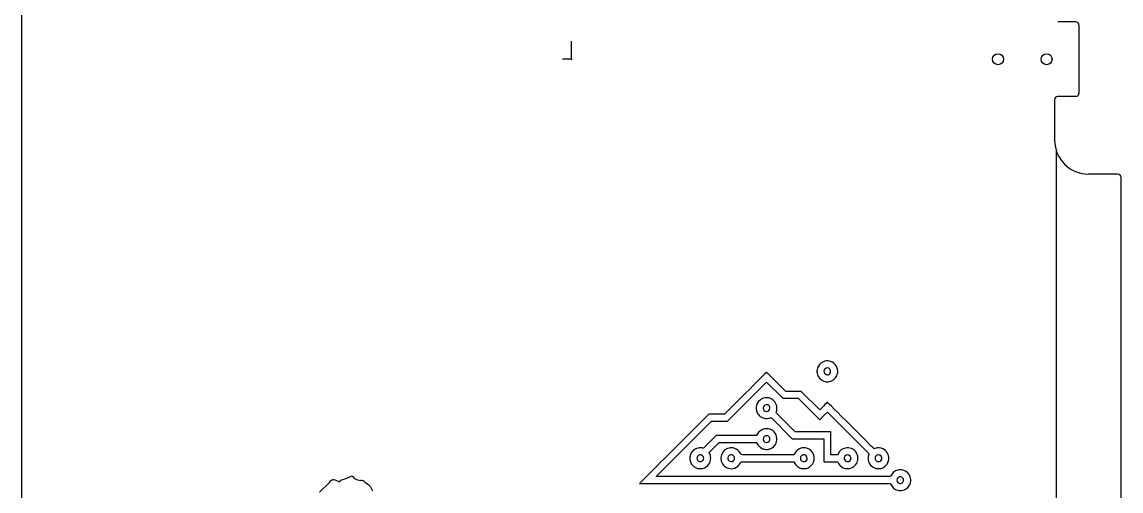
# Model space of a CAD drawing. Header units: millimetres. Extents: x -510 to 170, y -356 to 356.
# Drawn here: x -169.8 to 169.8, y -133.4 to 11.5 of the extents above; entities that cross this region are included whole.
import ezdxf

# ---------------------------------------------------------------- set-up
doc = ezdxf.new("R2010")
doc.units = ezdxf.units.MM
doc.header["$PDSIZE"] = -1

msp = doc.modelspace()

# ---------------------------------------------------------------- linework, layer by layer
at = {"color": 7, "linetype": 'Continuous', "lineweight": 25}
for p, q in [((-169.75, -350.5), (-169.75, 350.5)), ((155.75, 11.5), (150.25, 11.5)), ((156.75, 10.5), (156.75, -10.5)), ((149.25, -12.5), (149.25, -25)), ((155.75, -11.5), (150.25, -11.5)), ((149.75, -28.2), (149.75, -216.3)), ((168.75, -35.5), (159.75, -35.5)), ((169.75, -208), (169.75, -36.5)), ((48.16, -111.83), (60.25, -99.73)), ((60.25, -99.73), (65.24, -104.72)), ((66.18, -102.59), (63.22, -99.63)), ((53.74, -103.17), (47.25, -109.66)), ((65.24, -104.72), (70.03, -104.72)), ((70.98, -102.59), (66.18, -102.59)), ((70.03, -104.72), (76.67, -111.36)), ((76.67, -108.28), (70.98, -102.59)), ((77.83, -107.11), (76.67, -108.28)), ((26.18, -128.91), (43.26, -111.83)), ((42.39, -109.66), (31.69, -120.34)), ((47.25, -109.66), (42.39, -109.66)), ((43.26, -111.83), (48.16, -111.83)), ((61.37, -110.76), (61.63, -110.67)), ((61.63, -110.67), (68.18, -117.22)), ((63.16, -109.12), (63.23, -108.96)), ((69.09, -115.05), (63.16, -109.12)), ((76.67, -111.36), (77.84, -110.18)), ((77.84, -110.18), (79.03, -109)), ((79.03, -109), (91.9, -121.85)), ((80.06, -115.05), (69.09, -115.05)), ((80.06, -122.15), (80.06, -115.05)), ((44.69, -116.24), (40.77, -120.16)), ((42.52, -121.49), (45.64, -118.37)), ((50.95, -116.23), (44.69, -116.24)), ((45.64, -118.37), (51.42, -118.38)), ((57.21, -116.22), (50.95, -116.23)), ((51.42, -118.38), (57.21, -118.39)), ((57.3, -116.01), (57.21, -116.22)), ((57.21, -118.39), (57.3, -118.6)), ((68.18, -117.22), (77.92, -117.22)), ((77.92, -117.22), (77.92, -124.32)), ((40.77, -120.16), (40.56, -120.11)), ((42.63, -121.72), (42.52, -121.49)), ((68.74, -122.15), (60.56, -122.15)), ((68.84, -121.92), (68.74, -122.15)), ((82.21, -122.15), (80.06, -122.15)), ((82.35, -121.84), (82.21, -122.15)), ((91.9, -121.85), (91.85, -121.96)), ((52.29, -124.55), (52.39, -124.32)), ((52.39, -124.32), (68.75, -124.32)), ((68.75, -124.32), (68.83, -124.52)), ((77.92, -124.32), (82.22, -124.32)), ((82.22, -124.32), (82.28, -124.47)), ((98.54, -128.91), (26.18, -128.91)), ((98.66, -128.65), (98.54, -128.91)), ((-74.65, -130.62), (-77.82, -133.72)), ((-73.33, -129.91), (-73.71, -129.95)), ((-72.15, -130.3), (-73.33, -129.91)), ((-71.95, -130.44), (-72.15, -130.3)), ((-67.07, -129.49), (-67.15, -129.41)), ((-63.69, -130.82), (-63.77, -130.74)), ((59.76, -131.08), (98.54, -131.08)), ((98.54, -131.08), (98.66, -131.34))]:
    msp.add_line(p, q, dxfattribs=at)
at = {"color": 7, "linetype": 'Continuous'}
for q in [(0, 5.58), (-2.79, 0)]:
    msp.add_line((0, 0), q, dxfattribs=at)
at = {"color": 7, "linetype": 'Continuous', "lineweight": 25}
for centre in [(131.75, 0), (146.75, 0)]:
    msp.add_circle(centre, 1.7, dxfattribs=at)
for centre, radius, start, end in [((155.75, 10.5), 1, 0, 90), ((150.25, -12.5), 1, 90, 180), ((155.75, -10.5), 1, 270, 0), ((159.75, -25), 10.5, 180, 270), ((168.75, -36.5), 1, 0, 90), ((-75.32, -114.62), 15.9, 284.2713, 295.7189), ((-67.95, -129.61), 0.817, 13.9925, 125.5206), ((-73.72, -130.93), 0.979, 89.5792, 161.5728), ((-71.74, -130.14), 0.358, 234.3762, 18.7367), ((-63.72, -122.3), 7.93, 245.0122, 259.7561), ((-64.85, -131.27), 1.2, 26.3414, 103.6459), ((-65.99, -135.27), 5.01, 22.5553, 62.6758)]:
    msp.add_arc(centre, radius, start, end, dxfattribs=at)
for points in [[(77, -93.91), (76.41, -94.38), (75.98, -95.12), (75.86, -95.88)], [(78.78, -93.19), (78.04, -93.28), (77.54, -93.48), (77, -93.91)], [(80.54, -93.56), (80.02, -93.28), (79.31, -93.13), (78.78, -93.19)], [(82.1, -97.38), (82.57, -95.89), (81.92, -94.3), (80.54, -93.56)], [(60.25, -96.67), (60.24, -96.67), (57.31, -99.59), (53.74, -103.17)], [(63.22, -99.63), (61.6, -98), (60.26, -96.67), (60.25, -96.67)], [(75.86, -95.88), (75.79, -96.29), (75.83, -96.93), (75.94, -97.32)], [(75.94, -97.32), (76.29, -98.46), (77.21, -99.31), (78.39, -99.56)], [(78.71, -95.41), (77.79, -95.73), (77.74, -96.96), (78.62, -97.37)], [(78.62, -97.37), (79.02, -97.55), (79.51, -97.45), (79.8, -97.12)], [(79.45, -95.44), (79.21, -95.34), (78.93, -95.32), (78.71, -95.41)], [(79.8, -97.12), (80.29, -96.58), (80.11, -95.74), (79.45, -95.44)], [(81.29, -98.7), (81.7, -98.3), (81.94, -97.91), (82.1, -97.38)], [(78.39, -99.56), (78.71, -99.63), (79.36, -99.63), (79.7, -99.56)], [(79.7, -99.56), (80.29, -99.43), (80.85, -99.14), (81.29, -98.7)], [(59.76, -104.55), (58.73, -104.71), (57.82, -105.38), (57.36, -106.31)], [(61.03, -104.61), (60.71, -104.53), (60.09, -104.5), (59.76, -104.55)], [(63.39, -107.03), (63.08, -105.8), (62.22, -104.92), (61.03, -104.61)], [(57.36, -106.31), (57.11, -106.82), (57.05, -107.09), (57.05, -107.73)], [(57.05, -107.73), (57.05, -108.36), (57.11, -108.63), (57.34, -109.13)], [(59.21, -107.66), (59.18, -108.01), (59.27, -108.22), (59.51, -108.47)], [(60.68, -106.78), (60.02, -106.49), (59.26, -106.94), (59.21, -107.66)], [(59.51, -108.47), (59.74, -108.69), (59.95, -108.78), (60.25, -108.78)], [(60.25, -108.78), (60.81, -108.78), (61.25, -108.37), (61.29, -107.8)], [(61.29, -107.8), (61.32, -107.38), (61.07, -106.95), (60.68, -106.78)], [(63.23, -108.96), (63.27, -108.87), (63.33, -108.67), (63.38, -108.5)], [(63.38, -108.5), (63.47, -108.12), (63.48, -107.38), (63.39, -107.03)], [(79.03, -105.95), (79.01, -105.95), (78.47, -106.47), (77.83, -107.11)], [(86.24, -113.13), (82.29, -109.18), (79.04, -105.95), (79.03, -105.95)], [(57.34, -109.13), (57.52, -109.49), (57.65, -109.67), (57.93, -109.98)], [(57.93, -109.98), (58.79, -110.88), (60.16, -111.2), (61.37, -110.76)], [(58.8, -114.43), (58.17, -114.74), (57.57, -115.37), (57.3, -116.01)], [(59.62, -114.14), (59.38, -114.19), (59.03, -114.31), (58.8, -114.43)], [(60.34, -114.12), (60.03, -114.11), (59.71, -114.12), (59.62, -114.14)], [(61.19, -114.22), (60.93, -114.14), (60.84, -114.13), (60.34, -114.12)], [(62.56, -115.07), (62.17, -114.66), (61.76, -114.41), (61.19, -114.22)], [(63.46, -117.15), (63.41, -116.34), (63.12, -115.65), (62.56, -115.07)], [(93.49, -120.29), (93.44, -120.3), (91.68, -118.56), (86.24, -113.13)], [(57.3, -118.6), (57.59, -119.28), (58.19, -119.9), (58.89, -120.22)], [(59.26, -116.96), (59.02, -117.64), (59.54, -118.35), (60.25, -118.35)], [(59.47, -116.62), (59.38, -116.72), (59.29, -116.87), (59.26, -116.96)], [(60.68, -116.35), (60.23, -116.16), (59.8, -116.25), (59.47, -116.62)], [(60.25, -118.35), (60.56, -118.35), (60.8, -118.24), (61.02, -118)], [(61.24, -116.96), (61.17, -116.74), (60.89, -116.44), (60.68, -116.35)], [(61.02, -118), (61.29, -117.7), (61.37, -117.33), (61.24, -116.96)], [(61.61, -120.22), (62.79, -119.68), (63.53, -118.45), (63.46, -117.15)], [(31.69, -120.34), (25.81, -126.22), (20.99, -131.04), (20.99, -131.05)], [(39.14, -120.08), (37.74, -120.37), (36.73, -121.5), (36.59, -122.92)], [(40.56, -120.11), (40.21, -120.01), (39.54, -120), (39.14, -120.08)], [(39.79, -122.19), (39.58, -122.19), (39.51, -122.2), (39.33, -122.3)], [(40.19, -122.26), (40.09, -122.21), (39.96, -122.19), (39.79, -122.19)], [(42.99, -123.22), (42.99, -122.65), (42.89, -122.19), (42.63, -121.72)], [(48.66, -120.08), (47.42, -120.36), (46.43, -121.37), (46.2, -122.62)], [(49.37, -122.19), (48.99, -122.19), (48.75, -122.32), (48.5, -122.64)], [(50.25, -120.14), (49.83, -120.01), (49.11, -119.99), (48.66, -120.08)], [(49.81, -122.29), (49.64, -122.21), (49.56, -122.19), (49.37, -122.19)], [(52.23, -121.79), (51.83, -120.98), (51.14, -120.4), (50.25, -120.14)], [(52.37, -122.11), (52.37, -122.09), (52.31, -121.95), (52.23, -121.79)], [(60.56, -122.15), (54.52, -122.15), (52.37, -122.14), (52.37, -122.11)], [(58.89, -120.22), (59.41, -120.47), (59.99, -120.56), (60.57, -120.5)], [(60.57, -120.5), (60.98, -120.46), (61.24, -120.39), (61.61, -120.22)], [(70.88, -120.13), (69.94, -120.42), (69.22, -121.06), (68.84, -121.92)], [(71.76, -120.04), (71.24, -120.04), (71.16, -120.05), (70.88, -120.13)], [(72.21, -122.27), (71.93, -122.15), (71.6, -122.15), (71.32, -122.3)], [(72.62, -120.12), (72.38, -120.05), (72.27, -120.03), (71.76, -120.04)], [(74.88, -122.34), (74.55, -121.24), (73.73, -120.44), (72.62, -120.12)], [(85.08, -120.03), (83.89, -120.08), (82.84, -120.77), (82.35, -121.84)], [(85.68, -122.27), (85.12, -122.01), (84.41, -122.34), (84.24, -122.95)], [(86.87, -120.44), (86.31, -120.12), (85.77, -120), (85.08, -120.03)], [(88.02, -121.56), (87.82, -121.22), (87.22, -120.64), (86.87, -120.44)], [(88.4, -122.58), (88.33, -122.24), (88.19, -121.85), (88.02, -121.56)], [(91.85, -121.96), (91.83, -122.02), (91.77, -122.19), (91.73, -122.34)], [(93.8, -120.18), (93.66, -120.23), (93.52, -120.28), (93.49, -120.29)], [(96.24, -120.34), (95.53, -119.98), (94.55, -119.92), (93.8, -120.18)], [(94.83, -122.19), (94.48, -122.19), (94.31, -122.26), (94.08, -122.49)], [(95.28, -122.3), (95.1, -122.2), (95.03, -122.19), (94.83, -122.19)], [(98.01, -122.87), (97.88, -121.75), (97.24, -120.84), (96.24, -120.34)], [(36.59, -122.92), (36.49, -123.93), (36.86, -124.91), (37.6, -125.59)], [(37.6, -125.59), (38.01, -125.97), (38.48, -126.22), (39.03, -126.36)], [(39.33, -122.3), (38.96, -122.48), (38.75, -122.81), (38.75, -123.22)], [(38.75, -123.22), (38.75, -123.64), (38.96, -123.97), (39.34, -124.18)], [(39.34, -124.18), (39.48, -124.25), (39.56, -124.27), (39.79, -124.27)], [(39.79, -124.27), (40.03, -124.27), (40.1, -124.25), (40.25, -124.18)], [(40.73, -122.77), (40.6, -122.52), (40.45, -122.38), (40.19, -122.26)], [(40.25, -124.18), (40.61, -123.98), (40.84, -123.63), (40.84, -123.23)], [(40.56, -126.36), (41.34, -126.16), (42.02, -125.69), (42.47, -125.02)], [(40.84, -123.23), (40.84, -123.04), (40.82, -122.96), (40.73, -122.77)], [(42.47, -125.02), (42.83, -124.48), (42.99, -123.92), (42.99, -123.22)], [(46.2, -122.62), (46.11, -123.08), (46.14, -123.71), (46.26, -124.13)], [(46.26, -124.13), (46.64, -125.38), (47.66, -126.25), (48.97, -126.43)], [(48.5, -122.64), (48.28, -122.93), (48.25, -123.34), (48.42, -123.69)], [(48.42, -123.69), (48.75, -124.34), (49.58, -124.48), (50.09, -123.97)], [(48.97, -126.43), (50.34, -126.61), (51.74, -125.82), (52.29, -124.55)], [(50.39, -123.24), (50.4, -122.8), (50.2, -122.49), (49.81, -122.29)], [(50.09, -123.97), (50.31, -123.76), (50.39, -123.55), (50.39, -123.24)], [(68.83, -124.52), (69.01, -124.97), (69.47, -125.54), (69.9, -125.85)], [(71.32, -122.3), (70.95, -122.48), (70.74, -122.81), (70.74, -123.22)], [(70.74, -123.22), (70.74, -123.64), (70.95, -123.97), (71.33, -124.18)], [(71.33, -124.18), (71.47, -124.25), (71.55, -124.27), (71.78, -124.27)], [(71.78, -124.27), (72.02, -124.27), (72.09, -124.25), (72.24, -124.18)], [(72.74, -122.81), (72.63, -122.57), (72.44, -122.38), (72.21, -122.27)], [(72.24, -124.18), (72.75, -123.91), (72.97, -123.31), (72.74, -122.81)], [(73.6, -125.9), (74.27, -125.44), (74.77, -124.67), (74.94, -123.87)], [(74.94, -123.87), (75.02, -123.5), (74.99, -122.69), (74.88, -122.34)], [(82.28, -124.47), (82.45, -124.93), (82.93, -125.53), (83.37, -125.85)], [(84.24, -122.95), (84.1, -123.42), (84.34, -123.93), (84.8, -124.18)], [(84.8, -124.18), (84.95, -124.25), (85.02, -124.27), (85.26, -124.27)], [(85.26, -124.27), (85.57, -124.27), (85.72, -124.21), (85.96, -124)], [(85.96, -124), (86.52, -123.51), (86.37, -122.59), (85.68, -122.27)], [(86.03, -126.36), (87.22, -126.06), (88.16, -125.09), (88.4, -123.9)], [(88.4, -123.9), (88.48, -123.55), (88.48, -122.93), (88.4, -122.58)], [(91.73, -122.34), (91.61, -122.73), (91.57, -123.44), (91.66, -123.86)], [(91.66, -123.86), (91.78, -124.48), (92.07, -125.02), (92.5, -125.46)], [(92.5, -125.46), (92.96, -125.93), (93.45, -126.21), (94.05, -126.36)], [(94.08, -122.49), (93.67, -122.9), (93.66, -123.55), (94.07, -123.96)], [(94.07, -123.96), (94.5, -124.38), (95.11, -124.39), (95.54, -123.98)], [(95.54, -123.98), (96.07, -123.48), (95.94, -122.62), (95.28, -122.3)], [(96.7, -125.85), (96.95, -125.67), (97.32, -125.29), (97.49, -125.05)], [(97.49, -125.05), (97.9, -124.44), (98.1, -123.61), (98.01, -122.87)], [(39.03, -126.36), (39.46, -126.46), (40.12, -126.47), (40.56, -126.36)], [(69.9, -125.85), (70.18, -126.05), (70.63, -126.26), (70.98, -126.36)], [(70.98, -126.36), (71.39, -126.46), (72.12, -126.46), (72.55, -126.36)], [(72.55, -126.36), (72.89, -126.28), (73.35, -126.07), (73.6, -125.9)], [(83.37, -125.85), (83.65, -126.05), (84.11, -126.26), (84.45, -126.36)], [(84.45, -126.36), (84.86, -126.46), (85.59, -126.47), (86.03, -126.36)], [(94.05, -126.36), (94.48, -126.47), (95.21, -126.46), (95.62, -126.36)], [(95.62, -126.36), (95.96, -126.26), (96.42, -126.05), (96.7, -125.85)], [(100.78, -126.87), (99.82, -127.13), (99.06, -127.76), (98.66, -128.65)], [(101.27, -128.99), (100.65, -129.22), (100.36, -129.86), (100.64, -130.43)], [(102.39, -126.87), (101.96, -126.76), (101.2, -126.76), (100.78, -126.87)], [(102.07, -129.07), (101.85, -128.95), (101.48, -128.91), (101.27, -128.99)], [(104.63, -128.94), (104.28, -127.92), (103.45, -127.16), (102.39, -126.87)], [(104.7, -130.79), (104.85, -130.18), (104.82, -129.51), (104.63, -128.94)], [(20.99, -131.05), (20.98, -131.07), (38.43, -131.08), (59.76, -131.08)], [(98.66, -131.34), (99.07, -132.22), (99.82, -132.86), (100.76, -133.11)], [(100.64, -130.43), (100.76, -130.69), (100.91, -130.84), (101.18, -130.96)], [(101.18, -130.96), (101.36, -131.04), (101.42, -131.05), (101.63, -131.04)], [(101.63, -131.04), (102.7, -130.97), (103.01, -129.58), (102.07, -129.07)], [(102.33, -133.13), (103.5, -132.84), (104.42, -131.93), (104.7, -130.79)], [(100.76, -133.11), (101.13, -133.21), (101.97, -133.22), (102.33, -133.13)]]:
    msp.add_open_spline(points, degree=3, dxfattribs=at)
at = {"color": 7, "linetype": 'Continuous'}
msp.add_point((0, 0), dxfattribs=at)

doc.saveas('drawing.dxf')
